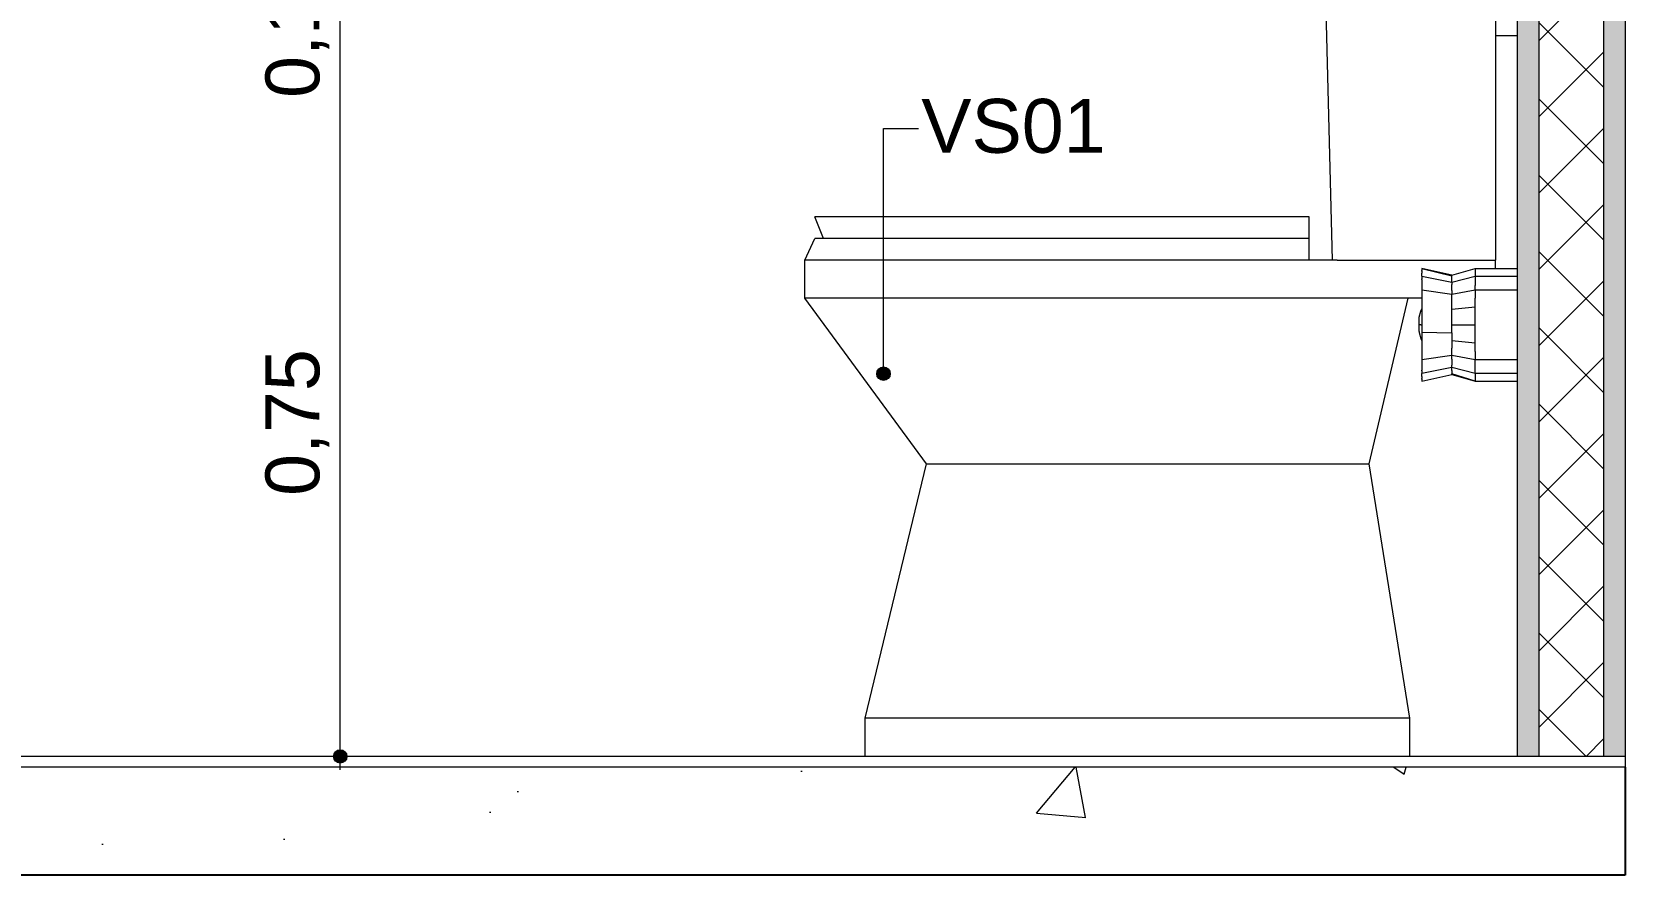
# Model space of a CAD drawing. Header units: metres. Extents: x -1.9 to 95.3, y -2.2 to 2.5.
# Drawn here: x 59.577 to 61.053, y -2.225 to -1.443 of the extents above; entities that cross this region are included whole.
import ezdxf

# ---------------------------------------------------------------- set-up
doc = ezdxf.new("R2010")
doc.units = ezdxf.units.M
doc.header["$MEASUREMENT"] = 0
for name, color, linetype in [('COTAS CORTE', 7, 'Continuous'), ('NOTAS-LAYOUT.EXEC', 7, 'Continuous'), ('PAREDE CONSTRUIR', 7, 'Continuous')]:
    doc.layers.add(name, color=color, linetype=linetype)
for name, color, linetype, lineweight, true_color in [('COTAS CORTE_Caneta_No__25', 7, 'Continuous', 13, 0x982312), ('LAJES.EST_Caneta_No__254', 7, 'Continuous', 0, 0xd1c9ad), ('LAJES.EST_Caneta_No__97', 7, 'Continuous', 13, 0x6b6b6b), ('LOUCAS-METAIS.ARQ_Caneta_No__96', 7, 'Continuous', 0, 0xb6b6b6)]:
    doc.layers.add(name, color=color, linetype=linetype, lineweight=lineweight, true_color=true_color)
for name, color, linetype, lineweight in [('LAJES.EST_Caneta_No__4', 7, 'Continuous', 25), ('LAJES.EST_Caneta_No__7', 7, 'Continuous', 13), ('NOTAS-LAYOUT.EXEC_Caneta_No__241', 7, 'Continuous', 13), ('NOTAS-LAYOUT.EXEC_Caneta_No__5', 7, 'Continuous', 20), ('PAREDE CONSTRUIR_Caneta_No__241', 7, 'Continuous', 13), ('PAREDE CONSTRUIR_Caneta_No__83', 84, 'Continuous', 0)]:
    doc.layers.add(name, color=color, linetype=linetype, lineweight=lineweight)
doc.styles.add('GENERATED_STYLE_1', font='arial.ttf')
doc.dimstyles.new('GENERATED_STYLE__2', dxfattribs={"dimtxt": 0.05, "dimasz": 0.02375, "dimexe": 0.18, "dimexo": 0.267183, "dimgap": 0, "dimtad": 1, "dimzin": 0, "dimdsep": 46, "dimtxsty": 'GENERATED_STYLE_1', "dimblk": 'ARROWHEAD_11', "dimblk1": 'ARROWHEAD_11', "dimblk2": 'ARROWHEAD_11', "dimcen": 0.09, "dimclrd": 256, "dimclre": 256, "dimclrt": 256, "dimadec": 0, "dimazin": 0, "dimtfac": 1, "dimtdec": 4, "dimtmove": 0, "dimatfit": 3, "dimfxl": 0, "dimtolj": 1, "dimtzin": 0, "dimarcsym": 0})
pattern_1 = [(45, (8.3374, -1.615), (-0.159099, 0.159099), [0, -0.15, 0, -0.225]), (110, (8.8374, -1.615), (0.2114308, 0.0769545), [0, -0.11, 0, -0.19])]
pattern_2 = [(50, (8.3374, -2.115), (-0.546554, 0.0478173), [0.05715, -0.62865]), (355, (8.3374, -2.115), (-0.10573, 0.5731705), [0.04572, -0.502922]), (100.4514, (8.38296, -2.119), (0.440824, 0.525353), [0.04857, -0.534271]), (46.1842, (8.3374, -1.9626), (-0.813237, 0.126127), [0.085725, -0.942975]), (96.6356, (8.4052, -1.9731), (0.712212, 0.742278), [0.072855, -0.801407]), (351.1842, (8.3374, -1.9626), (0.712212, 0.742278), [0.06858, -0.754379]), (21, (8.4136, -2.0007), (-0.454843, 0.3067956), [0.05715, -0.62865]), (326, (8.4136, -2.0007), (0.185406, 0.552564), [0.04572, -0.50292]), (71.4514, (8.4515, -2.02627), (0.640249, 0.2457683), [0.04857, -0.53427]), (37.5, (8.33741, -2.115), (0.0092658, 0.2536651), [0, -0.496824, 0, -0.51054, 0, -0.504825]), (7.5, (8.3374, -2.115), (0.200459, 0.3005417), [0, -0.291084, 0, -0.485394, 0, -0.192405]), (327.5, (8.16748, -2.115), (-0.4067718, 0.0171862), [0, -0.1905, 0, -0.59436, 0, -0.78867]), (317.5, (8.0913, -2.115), (0.4443875, 0.0762795), [0, -0.24765, 0, -0.394716, 0, -0.56007])]

# ---------------------------------------------------------------- blocks, each defined once
blk = doc.blocks.new('*D209', base_point=(8.3374, -2.115))
at = {"layer": 'COTAS CORTE_Caneta_No__25', "linetype": 'Continuous', "lineweight": 13, "true_color": 0x982312}
for points in [[(58.6844, 1.035), (58.6849, 1.0326), (58.6863, 1.0306), (58.6883, 1.0292), (58.6907, 1.0288), (58.6931, 1.0292), (58.6951, 1.0306), (58.6965, 1.0326), (58.6969, 1.035), (58.6965, 1.0374), (58.6951, 1.0394), (58.6931, 1.0408), (58.6907, 1.0413), (58.6883, 1.0408), (58.6863, 1.0394), (58.6849, 1.0374)], [(58.6844, -2.115), (58.6849, -2.1174), (58.6863, -2.1194), (58.6883, -2.1208), (58.6907, -2.1213), (58.6931, -2.1208), (58.6951, -2.1194), (58.6965, -2.1174), (58.6969, -2.115), (58.6965, -2.1126), (58.6951, -2.1106), (58.6931, -2.1092), (58.6907, -2.1088), (58.6883, -2.1092), (58.6863, -2.1106), (58.6849, -2.1126)]]:
    blk.add_hatch(color=24, dxfattribs=at).paths.add_polyline_path(points)
at = {"layer": 'COTAS CORTE_Caneta_No__25', "color": 24, "linetype": 'Continuous', "lineweight": 13, "true_color": 0x982312}
for p, q in [((58.6844, 1.035), (58.6672, 1.035)), ((58.9579, 1.035), (58.6969, 1.035)), ((58.6907, -2.1088), (58.6907, 1.0288)), ((58.6844, -2.115), (58.6672, -2.115)), ((58.6907, -2.1275), (58.6907, -2.1213)), ((58.9579, -2.115), (58.6969, -2.115))]:
    blk.add_line(p, q, dxfattribs=at)
for centre in [(58.6907, 1.035), (58.6907, -2.115)]:
    blk.add_circle(centre, 0.00625, dxfattribs=at)
at = {"layer": 'COTAS CORTE_Caneta_No__25', "color": 24, "lineweight": 13, "true_color": 0x982312, "char_height": 0.05, "attachment_point": 7, "rotation": 90, "style": 'GENERATED_STYLE_1'}
for s, insert in [('\\A1;{\\pql;\\fArial|b0|i0|c0|p0;\\W1.000000;0,01}', (58.6807, 0.8953)), ('\\A1;{\\pql;\\fArial|b0|i0|c0|p0;\\W1.000000;3,15}', (58.6807, -0.6735))]:
    blk.add_mtext(s, dxfattribs=dict(at, insert=insert))
blk = doc.blocks.new('ARROWHEAD_11')
at = {"color": 0, "linetype": 'Continuous', "lineweight": 0}
blk.add_line((0, 0), (-1, 0), dxfattribs=at)
at = {"color": 0, "linetype": 'Continuous', "lineweight": 0, "const_width": 0.25, "flags": 128}
blk.add_lwpolyline([(-0.125, 0, 1), (0.125, 0, 1)], format="xyb", close=True, dxfattribs=at)
blk = doc.blocks.new('*D216', base_point=(8.3374, -2.115))
at = {"layer": 'COTAS CORTE_Caneta_No__25', "linetype": 'Continuous', "lineweight": 13, "true_color": 0x982312}
for points in [[(59.8562, -1.365), (59.8567, -1.3674), (59.8581, -1.3694), (59.8601, -1.3708), (59.8625, -1.3713), (59.8649, -1.3708), (59.8669, -1.3694), (59.8682, -1.3674), (59.8687, -1.365), (59.8682, -1.3626), (59.8669, -1.3606), (59.8649, -1.3592), (59.8625, -1.3587), (59.8601, -1.3592), (59.8581, -1.3606), (59.8567, -1.3626)], [(59.8562, -2.115), (59.8567, -2.1174), (59.8581, -2.1194), (59.8601, -2.1208), (59.8625, -2.1213), (59.8649, -2.1208), (59.8669, -2.1194), (59.8682, -2.1174), (59.8687, -2.115), (59.8682, -2.1126), (59.8669, -2.1106), (59.8649, -2.1092), (59.8625, -2.1088), (59.8601, -2.1092), (59.8581, -2.1106), (59.8567, -2.1126)]]:
    blk.add_hatch(color=24, dxfattribs=at).paths.add_polyline_path(points)
at = {"layer": 'COTAS CORTE_Caneta_No__25', "color": 24, "linetype": 'Continuous', "lineweight": 13, "true_color": 0x982312}
for p, q in [((59.8562, -1.365), (59.5953, -1.365)), ((59.8625, -2.1088), (59.8625, -1.3713)), ((59.8859, -1.365), (59.8687, -1.365)), ((59.8562, -2.115), (59.839, -2.115)), ((59.8625, -2.1275), (59.8625, -2.1213)), ((60.1297, -2.115), (59.8687, -2.115))]:
    blk.add_line(p, q, dxfattribs=at)
for centre in [(59.8625, -1.365), (59.8625, -2.115)]:
    blk.add_circle(centre, 0.00625, dxfattribs=at)
at = {"layer": 'COTAS CORTE_Caneta_No__25', "color": 24, "lineweight": 13, "true_color": 0x982312, "char_height": 0.05, "attachment_point": 7, "rotation": 90, "style": 'GENERATED_STYLE_1'}
for s, insert in [('\\A1;{\\pql;\\fArial|b0|i0|c0|p0;\\W1.000000;0,10}', (59.8525, -1.5047)), ('\\A1;{\\pql;\\fArial|b0|i0|c0|p0;\\W1.000000;0,75}', (59.8525, -1.8735))]:
    blk.add_mtext(s, dxfattribs=dict(at, insert=insert))
blk = doc.blocks.new('Label_48_15', base_point=(60.3659, -1.7603))
at = {"layer": 'NOTAS-LAYOUT.EXEC', "linetype": 'Continuous', "lineweight": 0, "true_color": 0x000000}
blk.add_hatch(color=18, dxfattribs=at).paths.add_polyline_path([(60.3596, -1.7603), (60.3601, -1.7627), (60.3615, -1.7647), (60.3635, -1.766), (60.3659, -1.7665), (60.3683, -1.766), (60.3703, -1.7647), (60.3717, -1.7627), (60.3721, -1.7603), (60.3717, -1.7579), (60.3703, -1.7559), (60.3683, -1.7545), (60.3659, -1.754), (60.3635, -1.7545), (60.3615, -1.7559), (60.3601, -1.7579)])
at = {"layer": 'NOTAS-LAYOUT.EXEC_Caneta_No__241', "color": 7, "linetype": 'Continuous', "lineweight": 13}
for p, q in [((60.3659, -1.754), (60.3659, -1.5329)), ((60.3659, -1.5329), (60.3984, -1.5329))]:
    blk.add_line(p, q, dxfattribs=at)
at = {"layer": 'NOTAS-LAYOUT.EXEC_Caneta_No__5', "color": 7, "linetype": 'Continuous', "lineweight": 20}
blk.add_circle((60.3659, -1.7603), 0.00625, dxfattribs=at)
at = {"layer": 'NOTAS-LAYOUT.EXEC_Caneta_No__241', "color": 7, "lineweight": 13, "insert": (60.4009, -1.5056), "char_height": 0.05, "attachment_point": 1, "style": 'GENERATED_STYLE_1'}
blk.add_mtext('\\A1;{\\pql;\\pt0,241;\\fArial|b0|i0|c0|p0;\\W1.000000;VS01\\fArial|b0|i0|c0|p0;\\W1.000000;\\A1{\\H.66x;\\S^  ;}\\fArial|b0|i0|c0|p0;\\W1.000000;\\fArial|b0|i0|c0|p0;\\W1.000000;\\A1{\\H.66x;\\S^  ;}\\fArial|b0|i0|c0|p0;\\W1.000000;\\fArial|b0|i0|c0|p0;\\W1.000000;\\fArial|b0|i0|c0|p0;\\W1.000000;\\fArial|b0|i0|c0|p0;\\W1.000000;\\fArial|b0|i0|c0|p0;\\W1.000000;\\fArial|b0|i0|c0|p0;\\W1.000000;\\fArial|b0|i0|c0|p0;\\W1.000000;\\A1{\\H.66x;\\S^  ;}\\fArial|b0|i0|c0|p0;\\W1.000000;\\fArial|b0|i0|c0|p0;\\W1.000000;\\A1{\\H.66x;\\S^  ;}\\fArial|b0|i0|c0|p0;\\W1.000000;\\fArial|b0|i0|c0|p0;\\W1.000000;\\fArial|b0|i0|c0|p0;\\W1.000000;\\fArial|b0|i0|c0|p0;\\W1.000000;\\fArial|b0|i0|c0|p0;\\W1.000000;\\fArial|b0|i0|c0|p0;\\W1.000000;\\fArial|b0|i0|c0|p0;\\W1.000000;\\A1{\\H.66x;\\S^  ;}\\fArial|b0|i0|c0|p0;\\W1.000000;\\fArial|b0|i0|c0|p0;\\W1.000000;\\A1{\\H.66x;\\S^  ;}\\fArial|b0|i0|c0|p0;\\W1.000000;\\fArial|b0|i0|c0|p0;\\W1.000000;\\fArial|b0|i0|c0|p0;\\W1.000000;\\fArial|b0|i0|c0|p0;\\W1.000000;\\fArial|b0|i0|c0|p0;\\W1.000000;\\fArial|b0|i0|c0|p0;\\W1.000000;\\fArial|b0|i0|c0|p0;\\W1.000000;\\A1{\\H.66x;\\S^  ;}\\fArial|b0|i0|c0|p0;\\W1.000000;\\fArial|b0|i0|c0|p0;\\W1.000000;\\A1{\\H.66x;\\S^  ;}\\fArial|b0|i0|c0|p0;\\W1.000000;\\fArial|b0|i0|c0|p0;\\W1.000000;\\fArial|b0|i0|c0|p0;\\W1.000000;\\fArial|b0|i0|c0|p0;\\W1.000000;\\fArial|b0|i0|c0|p0;\\W1.000000;\\fArial|b0|i0|c0|p0;\\W1.000000;\\fArial|b0|i0|c0|p0;\\W1.000000;\\A1{\\H.66x;\\S^  ;}\\fArial|b0|i0|c0|p0;\\W1.000000;\\fArial|b0|i0|c0|p0;\\W1.000000;\\A1{\\H.66x;\\S^  ;}\\fArial|b0|i0|c0|p0;\\W1.000000;\\fArial|b0|i0|c0|p0;\\W1.000000;\\fArial|b0|i0|c0|p0;\\W1.000000;\\fArial|b0|i0|c0|p0;\\W1.000000;\\fArial|b0|i0|c0|p0;\\W1.000000;\\fArial|b0|i0|c0|p0;\\W1.000000;\\fArial|b0|i0|c0|p0;\\W1.000000;\\A1{\\H.66x;\\S^  ;}\\fArial|b0|i0|c0|p0;\\W1.000000;}', dxfattribs=at)

msp = doc.modelspace()

# ---------------------------------------------------------------- hatches: boundary and pattern name
at = {"layer": 'LAJES.EST_Caneta_No__254', "linetype": 'Continuous', "lineweight": 0, "true_color": 0xd1c9ad}
h = msp.add_hatch(dxfattribs=at)
h.set_pattern_fill('Haie_OD_000f', color=9, style=0, pattern_type=2)
h.set_pattern_definition(pattern_1)
h.paths.add_polyline_path([(60.9531, -2.115), (58.8491, -2.115), (58.8491, -2.125), (60.9531, -2.125)])
h = msp.add_hatch(dxfattribs=at)
h.set_pattern_fill('Haie_OD_000f', color=9, style=0, pattern_type=2)
h.set_pattern_definition(pattern_1)
h.paths.add_polyline_path([(61.0531, -2.115), (60.9531, -2.115), (60.9531, -2.125), (61.0531, -2.125)])
at = {"layer": 'LAJES.EST_Caneta_No__97', "linetype": 'Continuous', "lineweight": 13, "true_color": 0x6b6b6b}
h = msp.add_hatch(dxfattribs=at)
h.set_pattern_fill('AR_CONC_000f', color=251, style=0, pattern_type=2)
h.set_pattern_definition(pattern_2)
h.paths.add_polyline_path([(58.8491, -2.225), (60.9531, -2.225), (60.9531, -2.125), (58.8491, -2.125)])
h = msp.add_hatch(dxfattribs=at)
h.set_pattern_fill('AR_CONC_000f', color=251, style=0, pattern_type=2)
h.set_pattern_definition(pattern_2)
h.paths.add_polyline_path([(60.9531, -2.125), (60.9531, -2.225), (61.0531, -2.225), (61.0531, -2.125)])
at = {"layer": 'PAREDE CONSTRUIR', "linetype": 'Continuous', "lineweight": 0, "true_color": 0xffffff}
for points in [[(60.9531, 1.035), (60.9531, -2.115), (60.9731, -2.115), (60.9731, 1.035)], [(61.0331, -2.115), (61.0531, -2.115), (61.0531, 1.035), (61.0331, 1.035)]]:
    msp.add_hatch(color=7, dxfattribs=at).paths.add_polyline_path(points)
at = {"layer": 'PAREDE CONSTRUIR_Caneta_No__83', "linetype": 'Continuous', "lineweight": 0}
h = msp.add_hatch(dxfattribs=at)
h.set_pattern_fill('Placomur_000f', color=84, style=0, pattern_type=2)
h.set_pattern_definition([(45, (8.33741, -2.115), (-0.03535534, 0.03535534), []), (135, (8.33741, -2.115), (0.03535534, 0.03535534), [])])
h.paths.add_polyline_path([(60.9731, 1.035), (60.9731, -2.115), (61.0331, -2.115), (61.0331, 1.035)])

# ---------------------------------------------------------------- linework, layer by layer
at = {"layer": 'LAJES.EST_Caneta_No__4', "color": 7, "linetype": 'Continuous', "lineweight": 25}
for p, q in [((61.0531, -2.125), (61.0531, -2.225)), ((60.9531, -2.225), (58.8491, -2.225)), ((61.0531, -2.225), (60.9531, -2.225))]:
    msp.add_line(p, q, dxfattribs=at)
at = {"layer": 'LAJES.EST_Caneta_No__7', "color": 7, "linetype": 'Continuous', "lineweight": 13}
for p, q in [((60.9531, -2.125), (58.8491, -2.125)), ((60.9531, -2.115), (58.9491, -2.115)), ((61.0531, -2.125), (60.9531, -2.125)), ((61.0531, -2.115), (61.0531, -2.125))]:
    msp.add_line(p, q, dxfattribs=at)
at = {"layer": 'LAJES.EST_Caneta_No__7', "color": 7, "linetype": 'Continuous', "lineweight": 13, "flags": 128}
msp.add_lwpolyline([(61.0531, -2.115), (61.0331, -2.115), (60.9731, -2.115), (60.9531, -2.115)], dxfattribs=at)
at = {"layer": 'LOUCAS-METAIS.ARQ_Caneta_No__96', "color": 253, "linetype": 'Continuous', "lineweight": 0, "true_color": 0xb6b6b6}
for p, q in [((60.7735, -1.34), (60.7817, -1.655)), ((60.9331, -1.34), (60.9331, -1.655)), ((60.9331, -1.447), (60.9531, -1.447)), ((60.309, -1.615), (60.3022, -1.615)), ((60.3102, -1.635), (60.3022, -1.615)), ((60.3289, -1.615), (60.309, -1.615)), ((60.3605, -1.615), (60.3289, -1.615)), ((60.4013, -1.615), (60.3605, -1.615)), ((60.4442, -1.615), (60.4013, -1.615)), ((60.4892, -1.615), (60.4442, -1.615)), ((60.5354, -1.615), (60.4892, -1.615)), ((60.5818, -1.615), (60.5354, -1.615)), ((60.6303, -1.615), (60.5818, -1.615)), ((60.6776, -1.615), (60.6303, -1.615)), ((60.7229, -1.615), (60.6776, -1.615)), ((60.7602, -1.615), (60.7229, -1.615)), ((60.7602, -1.635), (60.7602, -1.615)), ((60.2931, -1.655), (60.3022, -1.635)), ((60.309, -1.635), (60.3022, -1.635)), ((60.3289, -1.635), (60.309, -1.635)), ((60.3605, -1.635), (60.3289, -1.635)), ((60.4013, -1.635), (60.3605, -1.635)), ((60.4442, -1.635), (60.4013, -1.635)), ((60.4892, -1.635), (60.4442, -1.635)), ((60.5354, -1.635), (60.4892, -1.635)), ((60.5818, -1.635), (60.5354, -1.635)), ((60.6303, -1.635), (60.5818, -1.635)), ((60.6776, -1.635), (60.6303, -1.635)), ((60.7229, -1.635), (60.6776, -1.635)), ((60.7602, -1.635), (60.7229, -1.635)), ((60.7602, -1.655), (60.7602, -1.635)), ((60.3003, -1.655), (60.2931, -1.655)), ((60.2931, -1.6904), (60.2931, -1.655)), ((60.3213, -1.655), (60.3003, -1.655)), ((60.3544, -1.655), (60.3213, -1.655)), ((60.3973, -1.655), (60.3544, -1.655)), ((60.4414, -1.655), (60.3973, -1.655)), ((60.4876, -1.655), (60.4414, -1.655)), ((60.5351, -1.655), (60.4876, -1.655)), ((60.5827, -1.655), (60.5351, -1.655)), ((60.7863, -1.655), (60.5827, -1.655)), ((60.7863, -1.655), (60.7957, -1.655)), ((60.7957, -1.655), (60.8087, -1.655)), ((60.8087, -1.655), (60.8237, -1.655)), ((60.8237, -1.655), (60.9047, -1.655)), ((60.8646, -1.6628), (60.8646, -1.6646)), ((60.8925, -1.6691), (60.8646, -1.6628)), ((60.8646, -1.6628), (60.8925, -1.6695)), ((60.8646, -1.6652), (60.8646, -1.6646)), ((60.8646, -1.6652), (60.8646, -1.667)), ((60.8646, -1.6699), (60.8646, -1.667)), ((60.8925, -1.6691), (60.9141, -1.6628)), ((60.9047, -1.655), (60.9155, -1.655)), ((60.9141, -1.6628), (60.9141, -1.6652)), ((60.9141, -1.6628), (60.9531, -1.6628)), ((60.9141, -1.6652), (60.9141, -1.6699)), ((60.9155, -1.655), (60.9248, -1.655)), ((60.9248, -1.655), (60.931, -1.655)), ((60.931, -1.655), (60.9331, -1.655)), ((60.9331, -1.6628), (60.9331, -1.655)), ((60.8646, -1.6699), (60.8646, -1.6723)), ((60.8646, -1.6699), (60.8925, -1.6755)), ((60.8646, -1.6731), (60.8646, -1.6723)), ((60.8646, -1.6731), (60.8646, -1.6774)), ((60.8646, -1.6774), (60.8646, -1.6826)), ((60.8646, -1.6826), (60.8646, -1.6951)), ((60.8646, -1.6826), (60.8925, -1.6867)), ((60.8925, -1.6695), (60.8925, -1.6691)), ((60.8925, -1.6707), (60.8925, -1.6695)), ((60.8925, -1.6755), (60.9141, -1.6699)), ((60.8925, -1.6728), (60.8925, -1.6707)), ((60.8925, -1.6755), (60.8925, -1.6728)), ((60.8925, -1.6755), (60.8925, -1.6777)), ((60.8925, -1.6784), (60.8925, -1.6777)), ((60.8925, -1.6803), (60.8925, -1.6784)), ((60.8925, -1.6821), (60.8925, -1.6803)), ((60.8925, -1.6833), (60.8925, -1.6821)), ((60.8925, -1.6867), (60.9141, -1.6826)), ((60.9141, -1.6699), (60.9141, -1.6731)), ((60.9141, -1.6699), (60.9531, -1.6699)), ((60.9141, -1.6731), (60.9141, -1.6774)), ((60.9141, -1.6774), (60.9141, -1.6787)), ((60.9141, -1.6826), (60.9141, -1.6787)), ((60.9141, -1.6826), (60.9141, -1.6904)), ((60.9141, -1.6826), (60.9531, -1.6826)), ((60.3003, -1.6904), (60.2931, -1.6904)), ((60.4057, -1.8437), (60.2931, -1.6904)), ((60.3213, -1.6904), (60.3003, -1.6904)), ((60.3544, -1.6904), (60.3213, -1.6904)), ((60.3973, -1.6904), (60.3544, -1.6904)), ((60.4414, -1.6904), (60.3973, -1.6904)), ((60.4876, -1.6904), (60.4414, -1.6904)), ((60.5351, -1.6904), (60.4876, -1.6904)), ((60.5827, -1.6904), (60.5351, -1.6904)), ((60.8646, -1.6904), (60.5827, -1.6904)), ((60.8158, -1.8437), (60.8521, -1.6904)), ((60.8646, -1.6951), (60.8646, -1.7083)), ((60.8925, -1.6833), (60.8925, -1.6833)), ((60.8925, -1.6833), (60.8925, -1.6867)), ((60.8925, -1.6934), (60.8925, -1.6867)), ((60.8925, -1.7005), (60.8925, -1.6934)), ((60.9141, -1.6951), (60.9141, -1.6904)), ((60.9141, -1.6984), (60.9141, -1.6951)), ((60.8624, -1.708), (60.8637, -1.7023)), ((60.8624, -1.7087), (60.8624, -1.708)), ((60.8624, -1.7089), (60.8624, -1.7087)), ((60.8624, -1.7102), (60.8624, -1.7089)), ((60.8624, -1.7115), (60.8624, -1.7102)), ((60.8624, -1.7124), (60.8624, -1.7115)), ((60.8624, -1.715), (60.8624, -1.7124)), ((60.8637, -1.7023), (60.8646, -1.7001)), ((60.8646, -1.7083), (60.8646, -1.7217)), ((60.8925, -1.7005), (60.9141, -1.6984)), ((60.8925, -1.7077), (60.8925, -1.7005)), ((60.8925, -1.715), (60.8925, -1.7077)), ((60.9141, -1.7067), (60.9141, -1.6984)), ((60.9141, -1.7083), (60.9141, -1.7067)), ((60.9141, -1.715), (60.9141, -1.7083)), ((60.8639, -1.715), (60.8624, -1.715)), ((60.8624, -1.7176), (60.8624, -1.715)), ((60.8624, -1.7185), (60.8624, -1.7176)), ((60.8624, -1.7198), (60.8624, -1.7185)), ((60.8624, -1.7211), (60.8624, -1.7198)), ((60.8624, -1.7213), (60.8624, -1.7211)), ((60.8624, -1.7213), (60.8624, -1.722)), ((60.8624, -1.722), (60.8637, -1.7277)), ((60.8639, -1.715), (60.8644, -1.715)), ((60.8644, -1.715), (60.8646, -1.715)), ((60.8646, -1.7217), (60.8646, -1.7349)), ((60.8646, -1.7217), (60.8925, -1.7223)), ((60.8925, -1.715), (60.9141, -1.715)), ((60.8925, -1.7223), (60.8925, -1.715)), ((60.8925, -1.7223), (60.8925, -1.7295)), ((60.9141, -1.7217), (60.9141, -1.715)), ((60.9141, -1.7233), (60.9141, -1.7217)), ((60.9141, -1.7316), (60.9141, -1.7233)), ((60.8637, -1.7277), (60.8646, -1.7299)), ((60.8646, -1.7349), (60.8646, -1.7474)), ((60.8646, -1.7349), (60.8646, -1.7349)), ((60.8925, -1.7295), (60.9141, -1.7316)), ((60.8925, -1.7295), (60.8925, -1.7366)), ((60.8925, -1.7433), (60.8925, -1.7366)), ((60.9141, -1.7349), (60.9141, -1.7316)), ((60.9141, -1.7396), (60.9141, -1.7349)), ((60.9141, -1.7396), (60.9141, -1.7474)), ((60.8925, -1.7433), (60.8646, -1.7474)), ((60.8646, -1.7474), (60.8646, -1.7526)), ((60.8646, -1.7526), (60.8646, -1.7569)), ((60.8646, -1.7526), (60.8646, -1.7526)), ((60.8925, -1.7545), (60.8646, -1.7601)), ((60.9141, -1.7474), (60.8925, -1.7433)), ((60.8925, -1.7467), (60.8925, -1.7433)), ((60.8925, -1.7467), (60.8925, -1.7479)), ((60.8925, -1.7479), (60.8925, -1.7497)), ((60.8925, -1.7497), (60.8925, -1.7497)), ((60.8925, -1.7497), (60.8925, -1.7516)), ((60.8925, -1.7516), (60.8925, -1.7523)), ((60.8925, -1.7523), (60.8925, -1.7523)), ((60.8925, -1.7545), (60.8925, -1.7523)), ((60.9141, -1.7601), (60.8925, -1.7545)), ((60.8925, -1.7572), (60.8925, -1.7545)), ((60.9141, -1.7526), (60.9141, -1.7474)), ((60.9531, -1.7474), (60.9141, -1.7474)), ((60.9141, -1.7569), (60.9141, -1.7526)), ((60.8646, -1.7577), (60.8646, -1.7569)), ((60.8646, -1.7577), (60.8646, -1.7601)), ((60.8646, -1.763), (60.8646, -1.7601)), ((60.8646, -1.7672), (60.8925, -1.7609)), ((60.8646, -1.763), (60.8646, -1.7648)), ((60.8646, -1.7654), (60.8646, -1.7648)), ((60.8646, -1.7648), (60.8646, -1.7648)), ((60.8646, -1.7654), (60.8646, -1.7672)), ((60.8925, -1.7572), (60.8925, -1.7593)), ((60.8925, -1.7593), (60.8925, -1.7593)), ((60.8925, -1.7593), (60.8925, -1.7605)), ((60.9141, -1.7672), (60.8925, -1.7605)), ((60.8925, -1.7609), (60.8925, -1.7605)), ((60.8925, -1.7609), (60.9141, -1.7672)), ((60.9141, -1.7601), (60.9141, -1.7569)), ((60.9141, -1.7601), (60.9141, -1.7648)), ((60.9531, -1.7601), (60.9141, -1.7601)), ((60.9141, -1.7648), (60.9141, -1.7672)), ((60.9141, -1.7672), (60.9531, -1.7672)), ((60.3488, -2.0796), (60.4057, -1.8437)), ((60.4057, -1.8437), (60.4085, -1.8437)), ((60.4085, -1.8437), (60.4169, -1.8437)), ((60.4169, -1.8437), (60.4302, -1.8437)), ((60.4302, -1.8437), (60.4473, -1.8437)), ((60.4473, -1.8437), (60.4766, -1.8437)), ((60.4766, -1.8437), (60.5074, -1.8437)), ((60.5074, -1.8437), (60.539, -1.8437)), ((60.539, -1.8437), (60.5707, -1.8437)), ((60.5707, -1.8437), (60.6236, -1.8437)), ((60.6236, -1.8437), (60.676, -1.8437)), ((60.676, -1.8437), (60.728, -1.8437)), ((60.728, -1.8437), (60.7795, -1.8437)), ((60.7795, -1.8437), (60.7941, -1.8437)), ((60.7941, -1.8437), (60.8057, -1.8437)), ((60.8057, -1.8437), (60.8132, -1.8437)), ((60.8132, -1.8437), (60.8158, -1.8437)), ((60.8537, -2.0796), (60.8158, -1.8437)), ((60.3538, -2.0796), (60.3488, -2.0796)), ((60.3488, -2.115), (60.3488, -2.0796)), ((60.3686, -2.0796), (60.3538, -2.0796)), ((60.3919, -2.0796), (60.3686, -2.0796)), ((60.422, -2.0796), (60.3919, -2.0796)), ((60.4588, -2.0796), (60.422, -2.0796)), ((60.4974, -2.0796), (60.4588, -2.0796)), ((60.537, -2.0796), (60.4974, -2.0796)), ((60.5768, -2.0796), (60.537, -2.0796)), ((60.6254, -2.0796), (60.5768, -2.0796)), ((60.6736, -2.0796), (60.6254, -2.0796)), ((60.7216, -2.0796), (60.6736, -2.0796)), ((60.7691, -2.0796), (60.7216, -2.0796)), ((60.803, -2.0796), (60.7691, -2.0796)), ((60.8301, -2.0796), (60.803, -2.0796)), ((60.8477, -2.0796), (60.8301, -2.0796)), ((60.8537, -2.0796), (60.8477, -2.0796)), ((60.8537, -2.115), (60.8537, -2.0796))]:
    msp.add_line(p, q, dxfattribs=at)
at = {"layer": 'PAREDE CONSTRUIR_Caneta_No__241', "color": 7, "linetype": 'Continuous', "lineweight": 13}
for p, q in [((60.9531, 1.035), (60.9531, -2.115)), ((60.9731, 1.035), (60.9731, -2.115)), ((61.0331, 1.035), (61.0331, -2.115)), ((61.0531, 1.035), (61.0531, -2.015)), ((61.0531, -2.015), (61.0531, -2.115))]:
    msp.add_line(p, q, dxfattribs=at)

# ---------------------------------------------------------------- block references
at = {"layer": 'NOTAS-LAYOUT.EXEC', "color": 7, "linetype": 'Continuous', "lineweight": 13}
msp.add_blockref('Label_48_15', (60.3659, -1.7603), dxfattribs=at)

# ---------------------------------------------------------------- dimensions: what is measured, and where the dimension line sits
at = {"layer": 'COTAS CORTE', "color": 24, "linetype": 'Continuous', "lineweight": 13, "true_color": 0x982312}
for base, p1, p2, picture, middle in [((58.6907, 1.035), (59.9011, -2.115), (60.0011, 1.035), '*D209', (58.6557, -0.6087)), ((59.8625, -1.365), (60.3488, -2.115), (59.7931, -1.365), '*D216', (59.8275, -1.8087))]:
    dim = msp.add_linear_dim(base=base, p1=p1, p2=p2, angle=90, dimstyle='GENERATED_STYLE__2', dxfattribs=at)
    dim.commit()
    dim.dimension.update_dxf_attribs({"geometry": picture, "text_midpoint": middle, "dimtype": 160, "text_rotation": 90})

doc.saveas('drawing.dxf')
